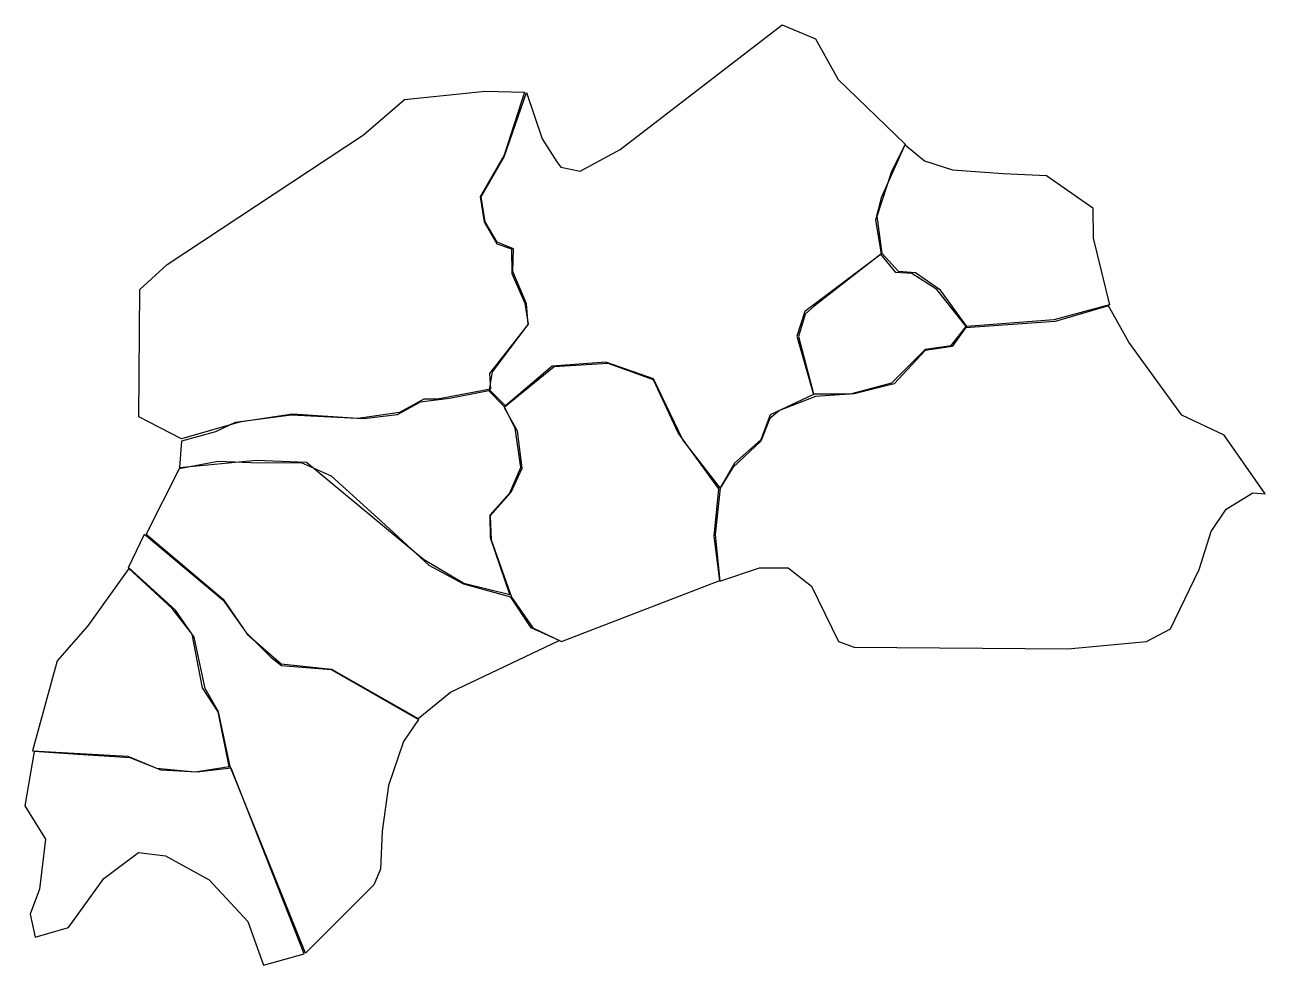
# Model space of a CAD drawing. Extents: x -476 to 204, y 143 to 659.
import ezdxf

# ---------------------------------------------------------------- set-up
doc = ezdxf.new("R2010")
doc.units = 0
doc.layers.add('Layer_1', color=7, linetype='CONTINUOUS')

msp = doc.modelspace()

# ---------------------------------------------------------------- linework, layer by layer
at = {"layer": 'Layer_1', "color": 7}
for points in [[(6.857143, 593.428572), (-6.285714, 564.000004), (-9.428571, 552.000004), (-6.285714, 533.14286), (-48.285714, 501.714284), (-52.571429, 488.285716), (-43.428571, 456.285716), (-67.142858, 445.14286), (-72.285714, 431.428572), (-86.857144, 418.571428), (-94.571432, 405.14286), (-115.142856, 431.428572), (-131.142856, 464.85714), (-157.428568, 474.000004), (-186.857144, 471.714284), (-212.285712, 450.000004), (-221.142856, 458.85714), (-219.428568, 468.571428), (-200, 494.571428), (-200.857144, 506.000004), (-208.285712, 523.714284), (-208, 536.000004), (-216.857144, 539.714284), (-223.428568, 550.85714), (-225.714288, 564.571428), (-213.142856, 586.571428), (-200.857144, 621.714284), (-192.285712, 596.285716), (-184.285712, 583.714284), (-182, 580.85714), (-171.428568, 578.571428), (-149.428568, 590.571428), (-60.571429, 658.857148), (-42.285714, 651.14286), (-30, 628.857148), (6.857143, 593.428572)], [(-390, 432.000004), (-413.428576, 444.000004), (-412.857144, 513.714284), (-398, 527.428572), (-290.285712, 598.571428), (-267.714288, 618.000004), (-223.428568, 622.571428), (-202, 622.000004), (-213.142856, 587.428572), (-226.285712, 564.571428), (-224, 550.85714), (-217.142856, 538.85714), (-209.142856, 536.000004), (-208.857144, 522.571428), (-201.714288, 506.285716), (-200, 494.85714), (-221.142856, 467.714284), (-220.571432, 459.14286), (-249.714288, 453.714284), (-257.142856, 453.714284), (-270.571432, 446.285716), (-293.428568, 443.14286), (-329.142856, 445.428572), (-358.285712, 441.14286), (-390, 432.000004)], [(-5.714286, 533.428572), (-8.571429, 554.000004), (-0.571429, 578.571428), (6.857143, 593.14286), (17.428571, 584.285716), (32.857143, 579.428572), (60.571429, 577.428572), (84.285712, 576.285716), (109.714288, 558.571428), (110, 542.000004), (118.857144, 505.428572), (88.285712, 497.14286), (40.571429, 493.428572), (26.285714, 513.428572), (12.571429, 522.85714), (3.142857, 523.714284), (-5.714286, 533.428572)], [(-6.571429, 533.14286), (-43.142858, 504.571428), (-48, 500.285716), (-51.714286, 488.000004), (-43.428571, 456.571428), (-23.142857, 456.571428), (-0.571429, 462.571428), (18, 481.14286), (32, 483.14286), (40.285714, 493.428572), (24.285714, 513.714284), (10.571429, 522.571428), (1.714286, 523.14286), (-6.571429, 533.14286)], [(-29.714286, 320.85714), (-21.142857, 317.714284), (96, 316.85714), (139.142856, 320.85714), (152.285712, 327.714284), (168, 360.285716), (174.571432, 381.14286), (182.857144, 393.428572), (197.428568, 402.285716), (204.285712, 401.714284), (181.714288, 434.000004), (158.571432, 444.85714), (129.428568, 484.85714), (118.285712, 504.85714), (89.142856, 496.285716), (40, 492.85714), (32.571429, 482.571428), (17.714286, 480.285716), (0.857143, 462.000004), (-21.142857, 456.571428), (-42.285714, 455.14286), (-62, 447.428572), (-67.428571, 443.14286), (-72.285714, 430.571428), (-87.714288, 416.285716), (-94.571432, 404.85714), (-97.428568, 379.428572), (-94.857144, 354.000004), (-73.142858, 361.14286), (-57.428571, 361.14286), (-44.571429, 351.14286), (-29.714286, 320.85714)], [(-181.714288, 320.85714), (-94.857144, 354.285716), (-98, 378.571428), (-95.428568, 404.571428), (-117.714288, 435.14286), (-131.142856, 464.285716), (-156, 473.14286), (-185.714288, 471.428572), (-213.142856, 449.14286), (-206, 436.285716), (-203.428568, 415.714284), (-209.428568, 402.571428), (-220.857144, 389.714284), (-220.285712, 376.571428), (-209.142856, 345.14286), (-197.428568, 328.285716), (-181.714288, 320.85714)], [(-210, 346.571428), (-220.571432, 377.714284), (-220.857144, 390.285716), (-210, 402.285716), (-204, 416.285716), (-207.142856, 437.714284), (-213.142856, 449.714284), (-221.428568, 458.285716), (-243.142856, 454.000004), (-259.142856, 452.000004), (-271.714288, 445.14286), (-290, 442.85714), (-330, 444.85714), (-360.571432, 440.85714), (-371.428576, 435.714284), (-390, 430.571428), (-391.142856, 416.285716), (-348.857144, 420.285716), (-321.428568, 419.14286), (-257.428568, 366.000004), (-235.142856, 352.85714), (-210, 346.571428)], [(-409.428576, 379.714284), (-367.142856, 344.000004), (-354, 324.85714), (-335.428568, 308.571428), (-307.714288, 305.714284), (-260.285712, 278.571428), (-242.571432, 293.14286), (-182.857144, 321.428572), (-198.285712, 328.285716), (-209.428568, 345.14286), (-235.142856, 352.285716), (-254.285712, 362.571428), (-278.285712, 384.85714), (-307.714288, 411.428572), (-324.285712, 418.85714), (-347.714288, 418.571428), (-370, 419.428572), (-391.428576, 415.428572), (-409.428576, 379.714284)], [(-322, 150.000004), (-363.428576, 252.285716), (-369.714288, 282.285716), (-377.142856, 295.14286), (-383.142856, 323.14286), (-393.428576, 338.000004), (-419.142856, 361.428572), (-410.285712, 379.714284), (-367.142856, 343.428572), (-354.857144, 326.000004), (-341.142856, 312.285716), (-335.142856, 307.714284), (-308, 305.428572), (-260, 278.000004), (-268.285712, 266.000004), (-276.571432, 242.000004), (-280, 216.85714), (-280.857144, 196.000004), (-284.571432, 187.428572), (-322, 150.000004)], [(-471.714288, 260.85714), (-419.428576, 258.000004), (-403.714288, 251.428572), (-382.571432, 249.428572), (-364, 252.285716), (-370, 282.285716), (-378.571432, 295.428572), (-384.285712, 324.85714), (-395.142856, 338.85714), (-418.857144, 360.85714), (-441.428576, 329.428572), (-458.285712, 310.285716), (-471.714288, 260.85714)], [(-470.285712, 158.85714), (-452, 164.000004), (-432.571432, 190.85714), (-413.714288, 205.14286), (-398.857144, 203.428572), (-374.857144, 190.285716), (-353.714288, 167.428572), (-345.142856, 143.428572), (-322.857144, 149.714284), (-362.857144, 251.428572), (-381.714288, 249.14286), (-401.142856, 250.285716), (-418.285712, 257.14286), (-446.857144, 258.85714), (-470.857144, 260.571428), (-476, 230.85714), (-464.571432, 212.571428), (-468, 185.14286), (-473.142856, 171.428572), (-470.285712, 158.85714)]]:
    msp.add_lwpolyline(points, close=True, dxfattribs=at)

doc.saveas('drawing.dxf')
